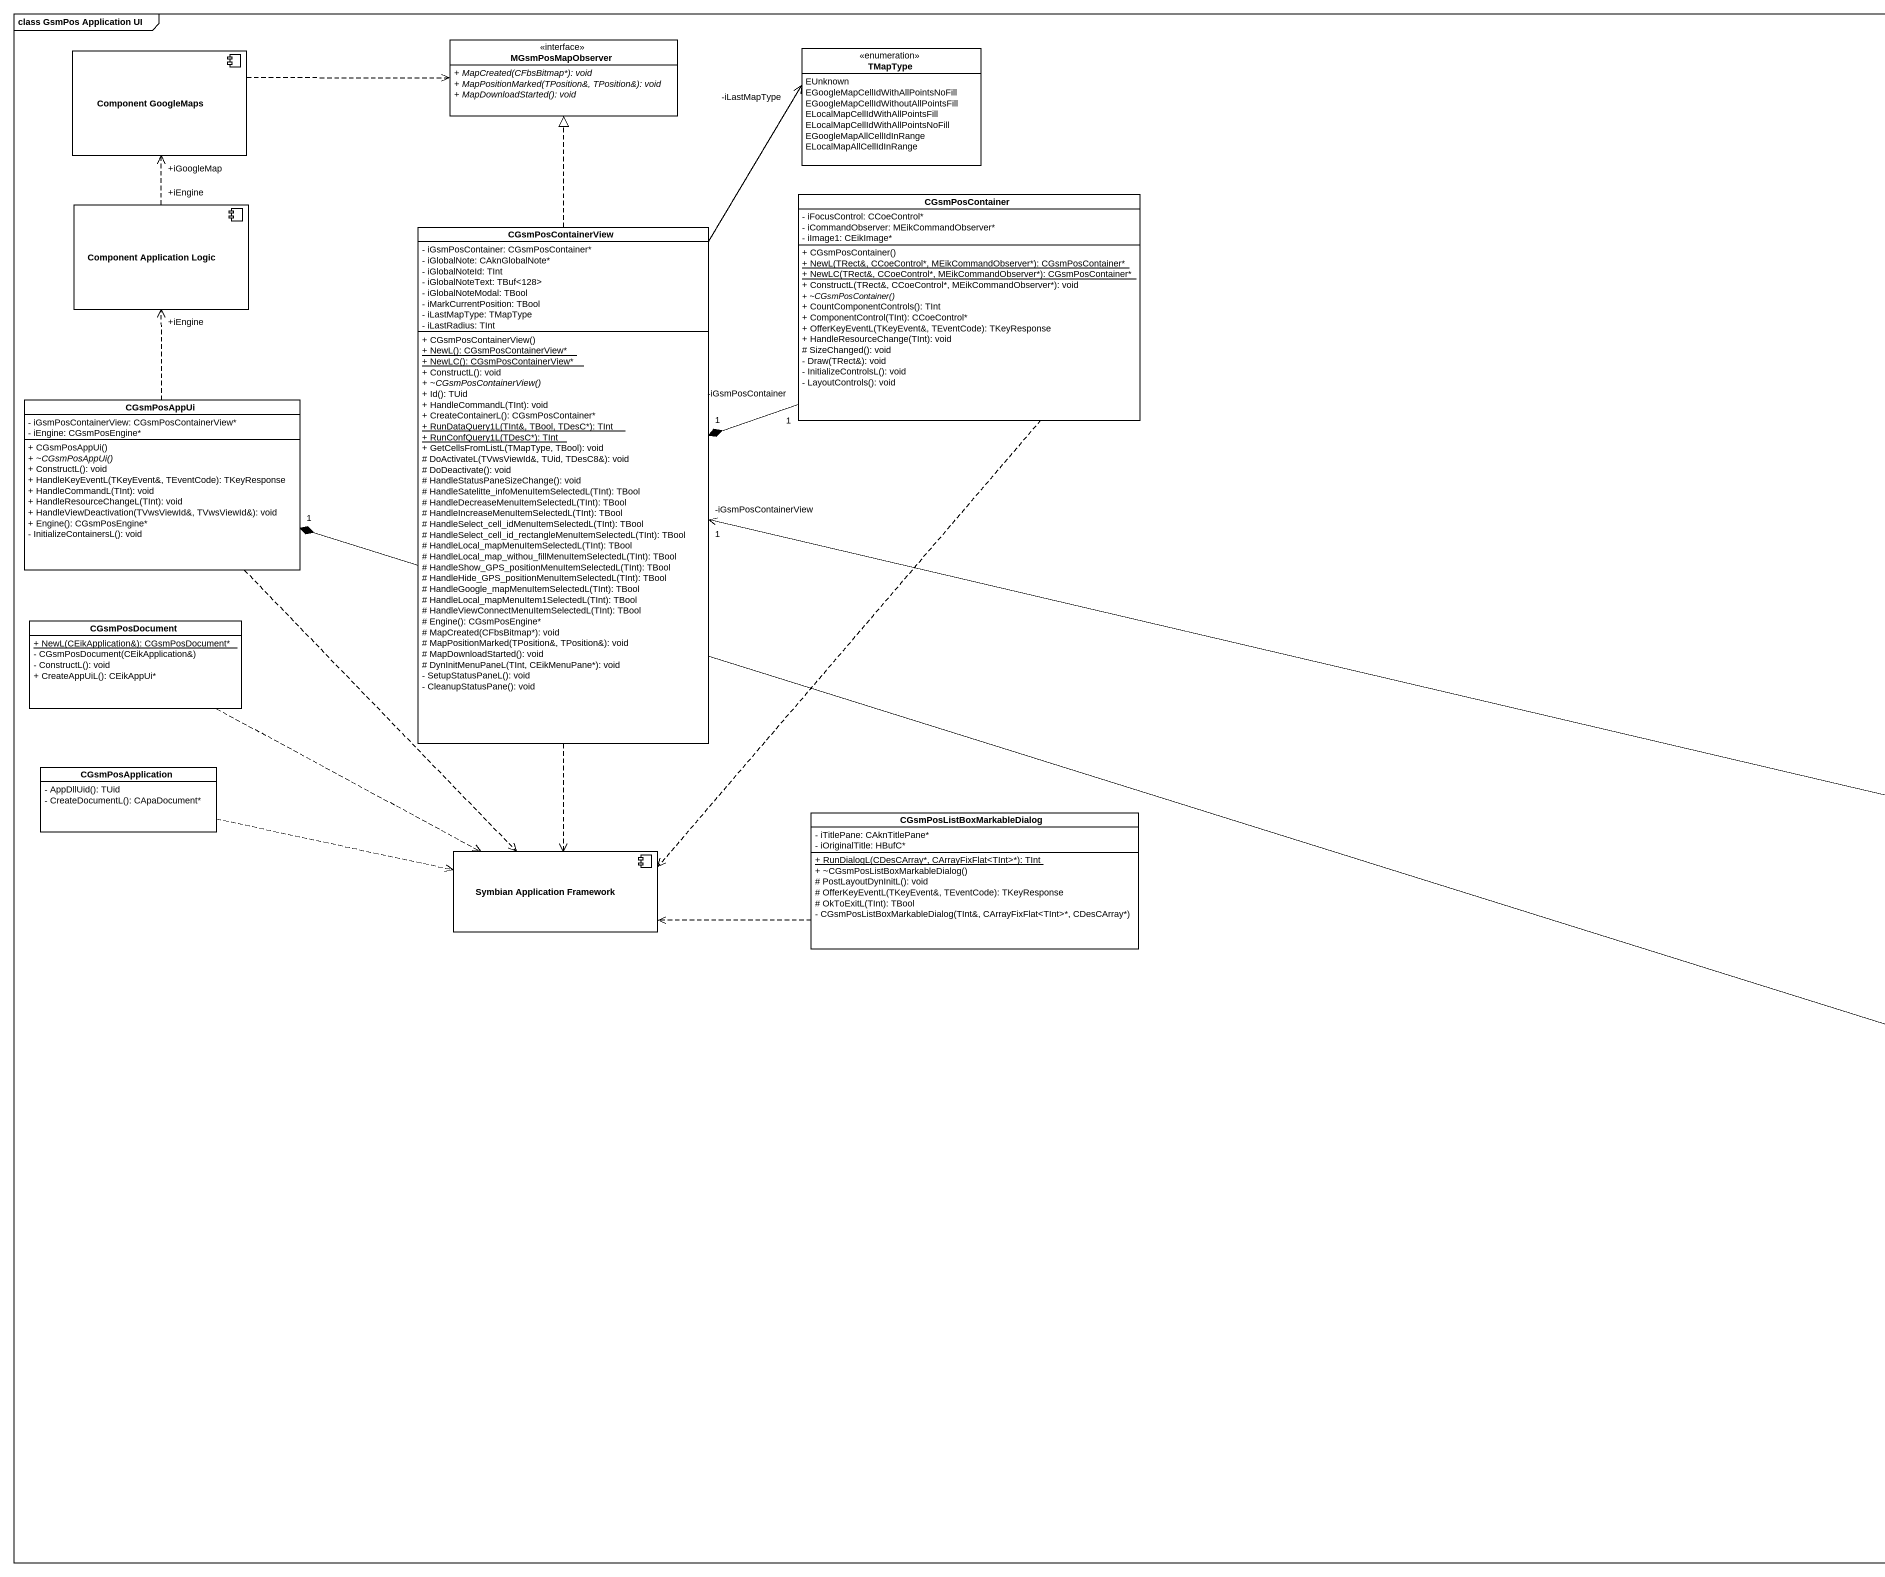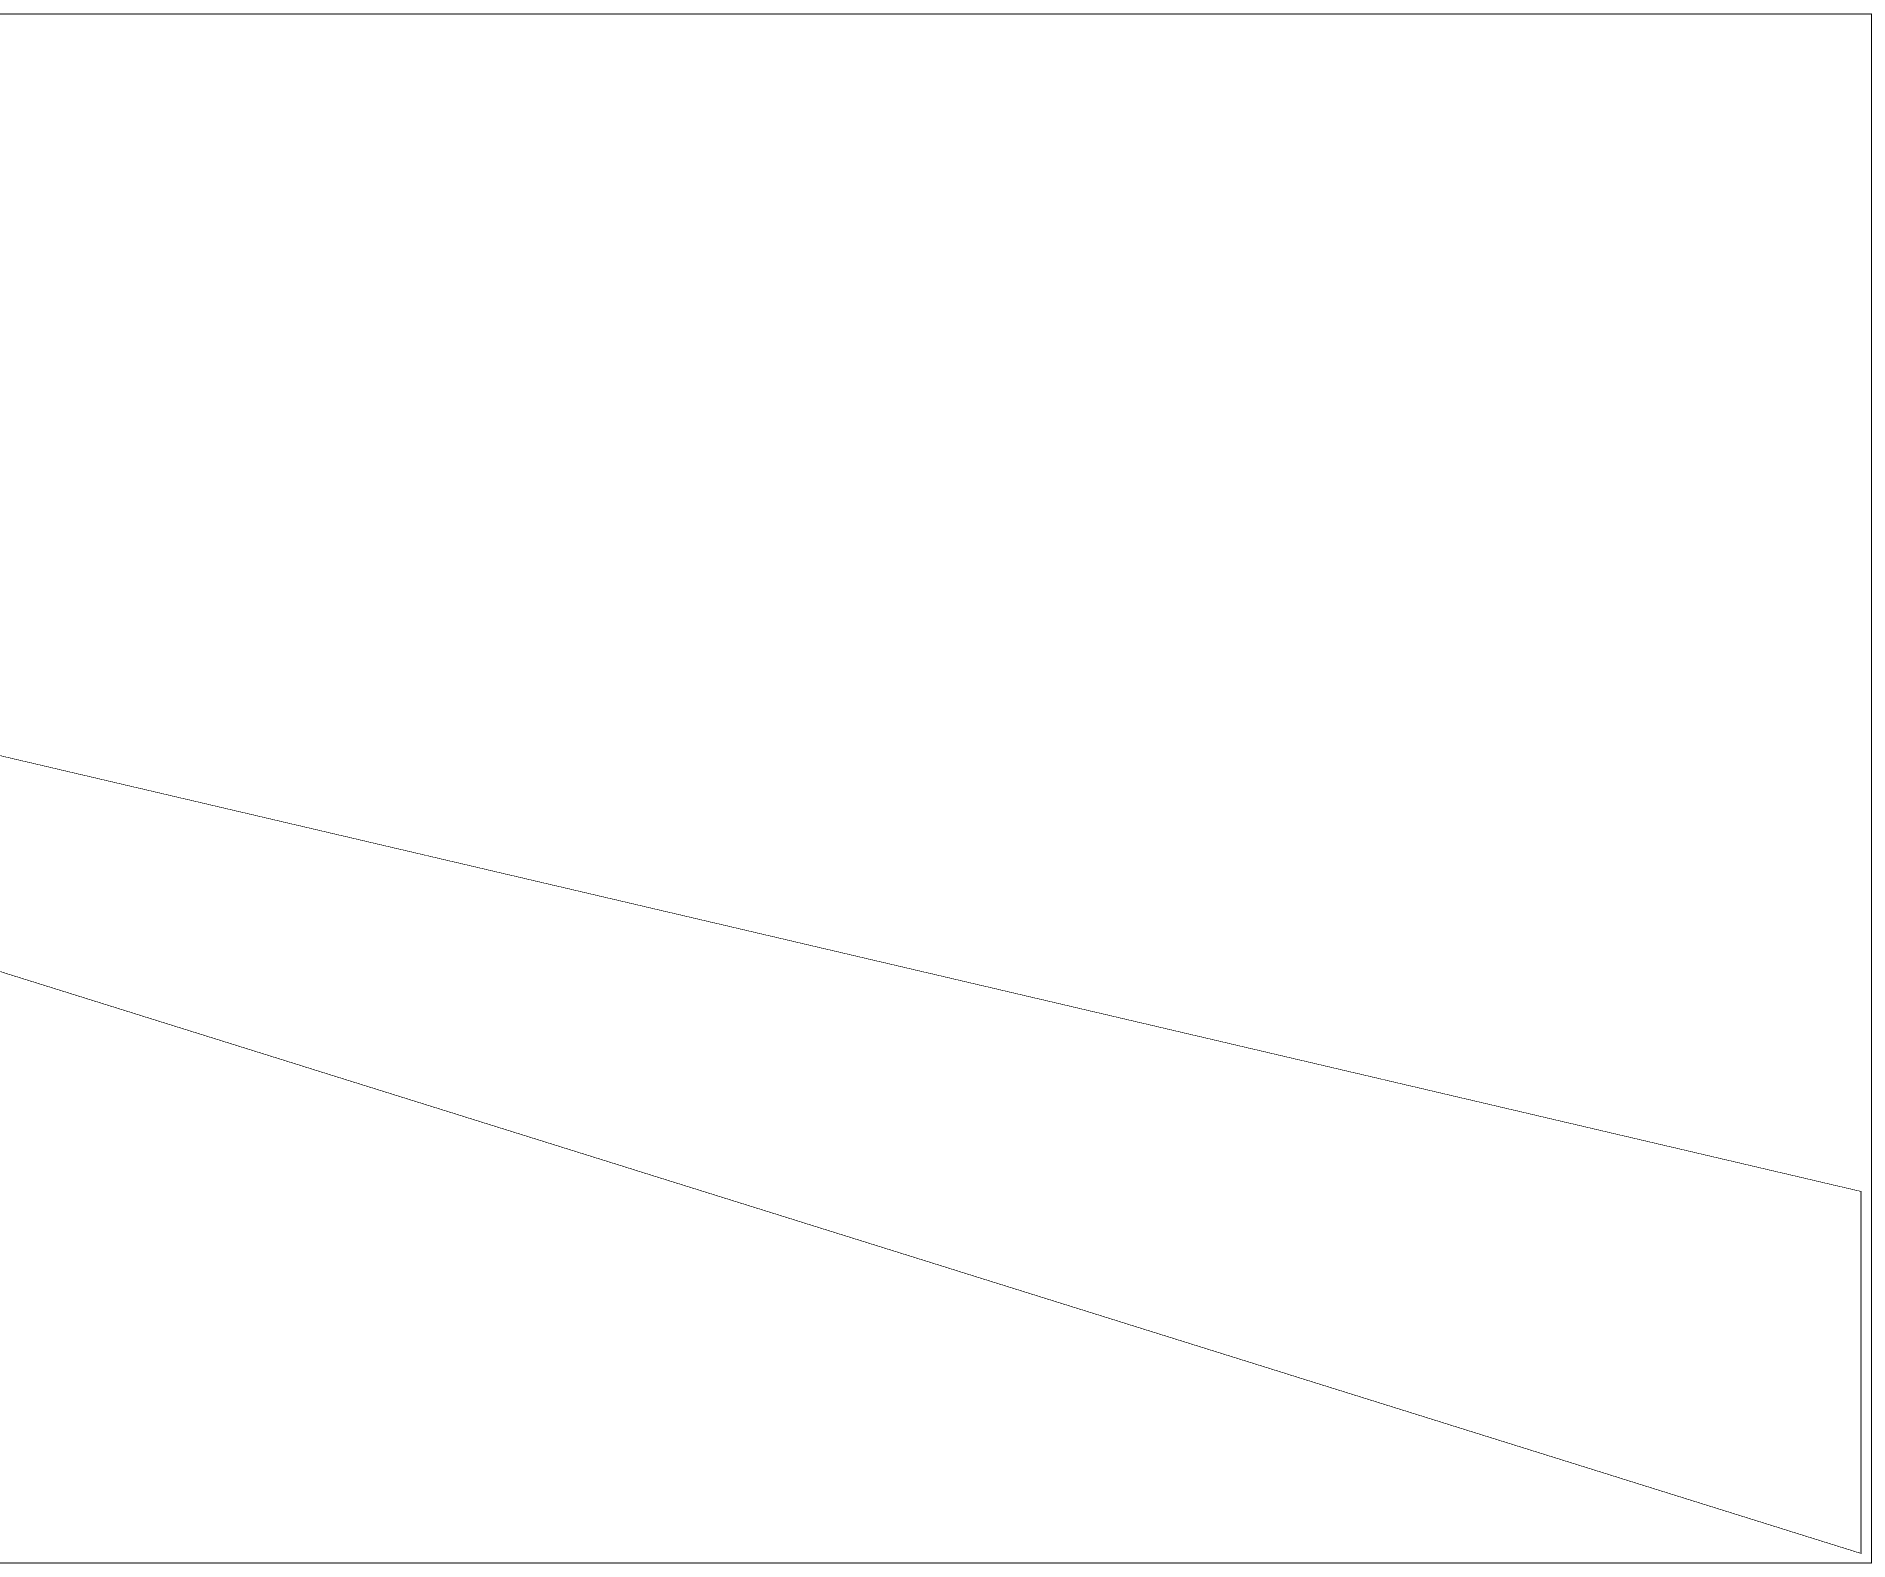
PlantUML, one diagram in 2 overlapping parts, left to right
@startuml
mainframe class GsmPos Application UI
allowmixing
hide circle
hide empty members
skinparam classAttributeIconSize 0
component "Component GoogleMaps" as Component_GoogleMaps
class MGsmPosMapObserver <<interface>> {
  {abstract} + MapCreated(CFbsBitmap*): void
  {abstract} + MapPositionMarked(TPosition&, TPosition&): void
  {abstract} + MapDownloadStarted(): void
}
enum TMapType {
  EUnknown
  EGoogleMapCellIdWithAllPointsNoFill
  EGoogleMapCellIdWithoutAllPointsFill
  ELocalMapCellIdWithAllPointsFill
  ELocalMapCellIdWithAllPointsNoFill
  EGoogleMapAllCellIdInRange
  ELocalMapAllCellIdInRange
}
component "Component Application Logic" as Component_Application_Logic
class CGsmPosContainer {
  - iFocusControl: CCoeControl*
  - iCommandObserver: MEikCommandObserver*
  - iImage1: CEikImage*
  + CGsmPosContainer()
  {static} + NewL(TRect&, CCoeControl*, MEikCommandObserver*): CGsmPosContainer*
  {static} + NewLC(TRect&, CCoeControl*, MEikCommandObserver*): CGsmPosContainer*
  + ConstructL(TRect&, CCoeControl*, MEikCommandObserver*): void
  {abstract} + ~CGsmPosContainer()
  + CountComponentControls(): TInt
  + ComponentControl(TInt): CCoeControl*
  + OfferKeyEventL(TKeyEvent&, TEventCode): TKeyResponse
  + HandleResourceChange(TInt): void
  # SizeChanged(): void
  - Draw(TRect&): void
  - InitializeControlsL(): void
  - LayoutControls(): void
}
class CGsmPosContainerView {
  - iGsmPosContainer: CGsmPosContainer*
  - iGlobalNote: CAknGlobalNote*
  - iGlobalNoteId: TInt
  - iGlobalNoteText: TBuf<128>
  - iGlobalNoteModal: TBool
  - iMarkCurrentPosition: TBool
  - iLastMapType: TMapType
  - iLastRadius: TInt
  + CGsmPosContainerView()
  {static} + NewL(): CGsmPosContainerView*
  {static} + NewLC(): CGsmPosContainerView*
  + ConstructL(): void
  {abstract} + ~CGsmPosContainerView()
  + Id(): TUid
  + HandleCommandL(TInt): void
  + CreateContainerL(): CGsmPosContainer*
  {static} + RunDataQuery1L(TInt&, TBool, TDesC*): TInt
  {static} + RunConfQuery1L(TDesC*): TInt
  + GetCellsFromListL(TMapType, TBool): void
  # DoActivateL(TVwsViewId&, TUid, TDesC8&): void
  # DoDeactivate(): void
  # HandleStatusPaneSizeChange(): void
  # HandleSatelitte_infoMenuItemSelectedL(TInt): TBool
  # HandleDecreaseMenuItemSelectedL(TInt): TBool
  # HandleIncreaseMenuItemSelectedL(TInt): TBool
  # HandleSelect_cell_idMenuItemSelectedL(TInt): TBool
  # HandleSelect_cell_id_rectangleMenuItemSelectedL(TInt): TBool
  # HandleLocal_mapMenuItemSelectedL(TInt): TBool
  # HandleLocal_map_withou_fillMenuItemSelectedL(TInt): TBool
  # HandleShow_GPS_positionMenuItemSelectedL(TInt): TBool
  # HandleHide_GPS_positionMenuItemSelectedL(TInt): TBool
  # HandleGoogle_mapMenuItemSelectedL(TInt): TBool
  # HandleLocal_mapMenuItem1SelectedL(TInt): TBool
  # HandleViewConnectMenuItemSelectedL(TInt): TBool
  # Engine(): CGsmPosEngine*
  # MapCreated(CFbsBitmap*): void
  # MapPositionMarked(TPosition&, TPosition&): void
  # MapDownloadStarted(): void
  # DynInitMenuPaneL(TInt, CEikMenuPane*): void
  - SetupStatusPaneL(): void
  - CleanupStatusPane(): void
}
class CGsmPosAppUi {
  - iGsmPosContainerView: CGsmPosContainerView*
  - iEngine: CGsmPosEngine*
  + CGsmPosAppUi()
  {abstract} + ~CGsmPosAppUi()
  + ConstructL(): void
  + HandleKeyEventL(TKeyEvent&, TEventCode): TKeyResponse
  + HandleCommandL(TInt): void
  + HandleResourceChangeL(TInt): void
  + HandleViewDeactivation(TVwsViewId&, TVwsViewId&): void
  + Engine(): CGsmPosEngine*
  - InitializeContainersL(): void
}
class CGsmPosDocument {
  {static} + NewL(CEikApplication&): CGsmPosDocument*
  - CGsmPosDocument(CEikApplication&)
  - ConstructL(): void
  + CreateAppUiL(): CEikAppUi*
}
class CGsmPosApplication {
  - AppDllUid(): TUid
  - CreateDocumentL(): CApaDocument*
}
class CGsmPosListBoxMarkableDialog {
  - iTitlePane: CAknTitlePane*
  - iOriginalTitle: HBufC*
  {static} + RunDialogL(CDesCArray*, CArrayFixFlat<TInt>*): TInt
  + ~CGsmPosListBoxMarkableDialog()
  # PostLayoutDynInitL(): void
  # OfferKeyEventL(TKeyEvent&, TEventCode): TKeyResponse
  # OkToExitL(TInt): TBool
  - CGsmPosListBoxMarkableDialog(TInt&, CArrayFixFlat<TInt>*, CDesCArray*)
}
component "Symbian Application Framework" as Symbian_Application
Component_GoogleMaps .right.> MGsmPosMapObserver
Component_Application_Logic "+iEngine" .up.> "+iGoogleMap" Component_GoogleMaps
CGsmPosContainer ..> Symbian_Application
CGsmPosContainerView .up.|> MGsmPosMapObserver
CGsmPosContainerView -up-> "-iLastMapType" TMapType
CGsmPosContainerView "1" *-right- "-iGsmPosContainer\n1" CGsmPosContainer
CGsmPosContainerView ..> Symbian_Application
CGsmPosAppUi .up.> "+iEngine" Component_Application_Logic
CGsmPosAppUi "1" *-right-> "-iGsmPosContainerView\n1" CGsmPosContainerView
CGsmPosAppUi ..> Symbian_Application
CGsmPosDocument .right.> Symbian_Application
CGsmPosApplication .right.> Symbian_Application
CGsmPosListBoxMarkableDialog .left.> Symbian_Application
@enduml
